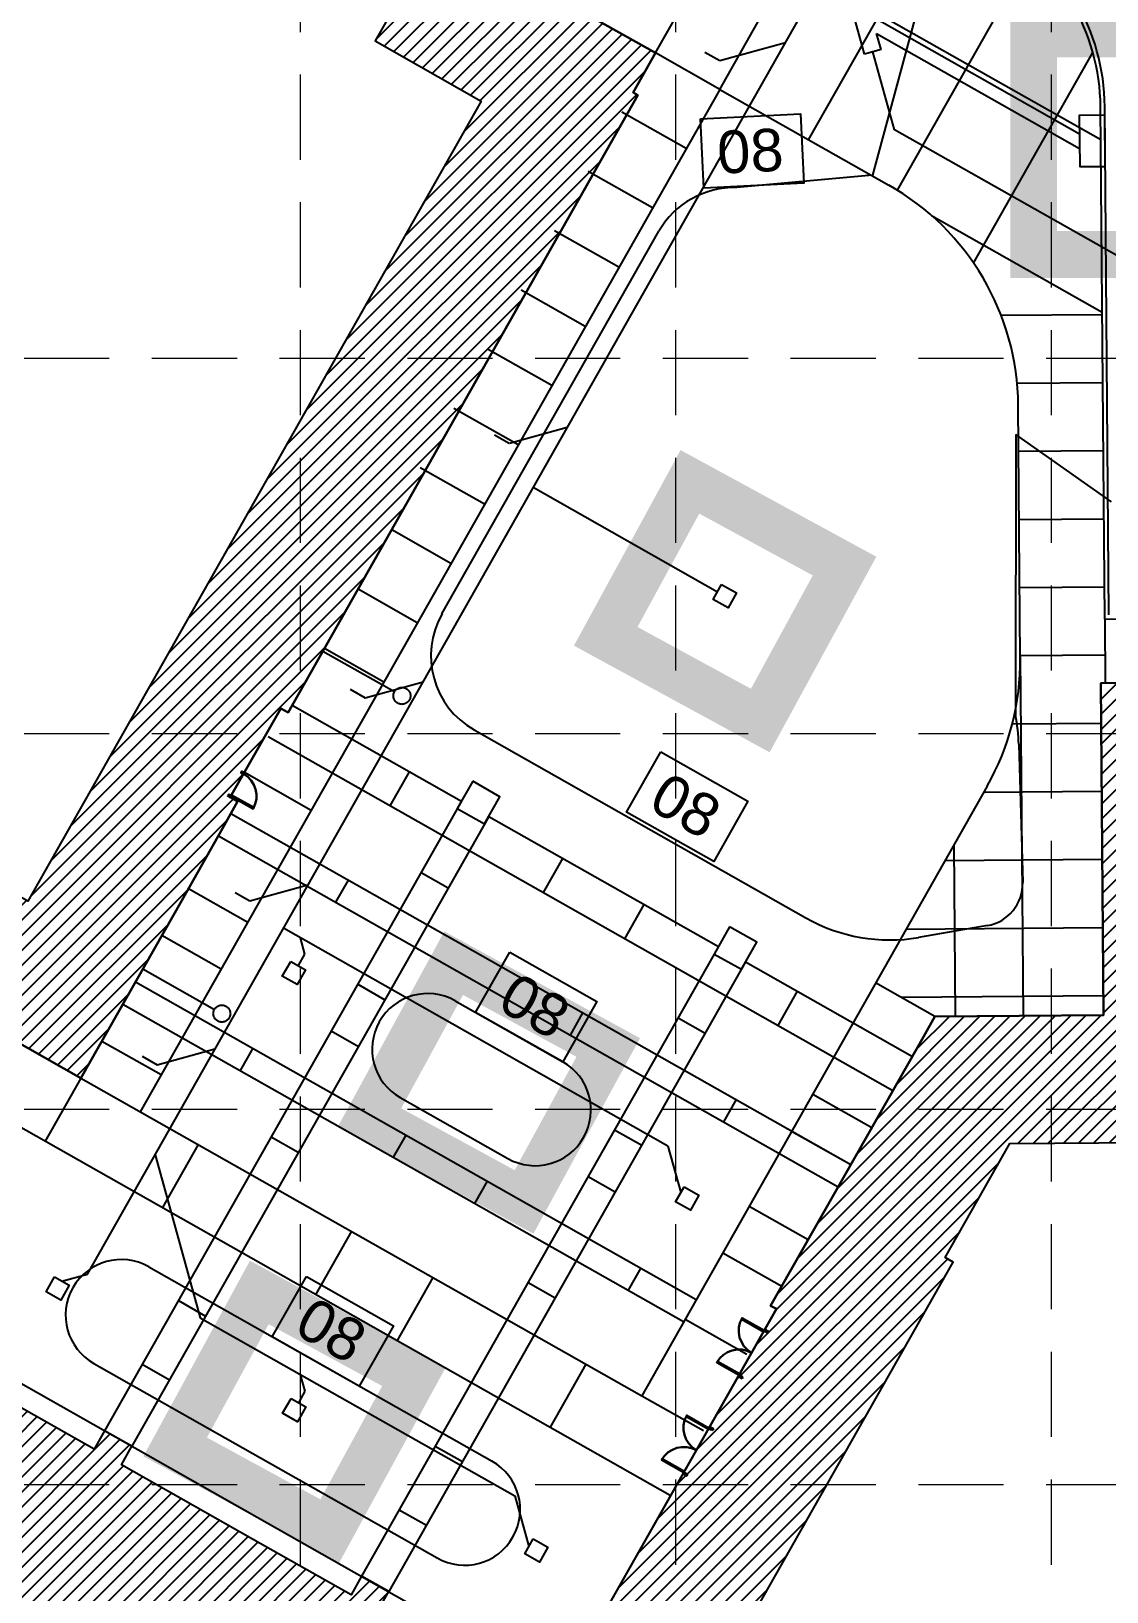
# Model space of a CAD drawing. Header units: feet. Extents: x 2467609 to 2470436, y 7119976 to 7121745.
# Drawn here: x 2468241.1 to 2468367.4, y 7120980.3 to 7121163.6 of the extents above; entities that cross this region are included whole.
import ezdxf
from ezdxf.enums import TextEntityAlignment as Align

# ---------------------------------------------------------------- set-up
doc = ezdxf.new("R2010")
doc.units = ezdxf.units.FT
doc.header["$LTSCALE"] = 100
doc.header["$MEASUREMENT"] = 0
for name, pattern in [('06117 WS Base$0$DASHED_SS3', [1.1, 1, -0.1]), ('HIDDEN', [0.375, 0.25, -0.125]), ('SDASH', [0.15, 0.1, -0.05])]:
    doc.linetypes.add(name, pattern=pattern)
for name, color, linetype, lineweight in [('06117 BASE$0$A-BLDG1-HATCH', 253, 'Continuous', 25), ('06117 BASE$0$A-Door-Outside', 253, 'Continuous', 30), ('06117 BASE$0$C-sidewk-strip', 253, 'Continuous', 25), ('06117 BASE$0$CP Inlet', 253, 'Continuous', 25), ('06117 BASE$0$CPCURB', 8, 'Continuous', 25), ('06117 BASE$0$CPCURB2', 8, 'Continuous', 25), ('06117 BASE$0$CPWALK', 8, 'Continuous', 25)]:
    doc.layers.add(name, color=color, linetype=linetype, lineweight=lineweight)
for name, color, linetype in [('06117 BASE$0$BLDG-Exterior', 3, 'Continuous'), ('06117 BASE$0$build-outLN', 253, 'Continuous'), ('06117 WS Base$0$CPSEWER', 7, '06117 WS Base$0$DASHED_SS3'), ('CPCONT', 253, 'Continuous'), ('GRID', 254, 'HIDDEN'), ('proposed ec', 6, 'SDASH')]:
    doc.layers.add(name, color=color, linetype=linetype)
doc.styles.get("Standard").update_dxf_attribs({"font": 'ARIAL.TTF'})
pattern_1 = [(45, (0, 0), (-0.88388347648, 0.88388347648), [])]

# ---------------------------------------------------------------- blocks, each defined once
blk = doc.blocks.new('*U118')
at = {"layer": '06117 BASE$0$A-Door-Outside', "color": 7, "linetype": 'Continuous', "lineweight": 30}
for points in [[(2, 6), (3.75, 6), (3.75, 42), (2, 42)], [(74, 6), (72.25, 6), (72.25, 42), (74, 42)], [(2, 0), (0, 0), (0, 6), (2, 6)], [(2, 2.25), (2.625, 2.25), (2.625, 4.25), (2, 4.25)], [(74, 2.25), (73.375, 2.25), (73.375, 4.25), (74, 4.25)], [(74, 0), (76, 0), (76, 6), (74, 6)]]:
    blk.add_lwpolyline(points, close=True, dxfattribs=at)
at = {"layer": '06117 BASE$0$A-Door-Outside', "color": 7, "linetype": 'Continuous', "lineweight": 30, "extrusion": (0, 0, -1)}
blk.add_arc((-2, 6), 36, 90, 180, dxfattribs=at)
at = {"layer": '06117 BASE$0$A-Door-Outside', "color": 7, "linetype": 'Continuous', "lineweight": 30}
blk.add_arc((74, 6), 36, 90, 180, dxfattribs=at)
blk = doc.blocks.new('*U96')
at = {"layer": '06117 BASE$0$A-Door-Outside', "color": 7, "linetype": 'Continuous', "lineweight": 30}
for points in [[(2, 6), (3.75, 6), (3.75, 42), (2, 42)], [(74, 6), (72.25, 6), (72.25, 42), (74, 42)], [(2, 0), (0, 0), (0, 6), (2, 6)], [(2, 2.25), (2.625, 2.25), (2.625, 4.25), (2, 4.25)], [(74, 2.25), (73.375, 2.25), (73.375, 4.25), (74, 4.25)], [(74, 0), (76, 0), (76, 6), (74, 6)]]:
    blk.add_lwpolyline(points, close=True, dxfattribs=at)
at = {"layer": '06117 BASE$0$A-Door-Outside', "color": 7, "linetype": 'Continuous', "lineweight": 30, "extrusion": (0, 0, -1)}
blk.add_arc((-2, 6), 36, 90, 180, dxfattribs=at)
at = {"layer": '06117 BASE$0$A-Door-Outside', "color": 7, "linetype": 'Continuous', "lineweight": 30}
blk.add_arc((74, 6), 36, 90, 180, dxfattribs=at)
blk = doc.blocks.new('*U95')
at = {"layer": '06117 BASE$0$A-Door-Outside', "color": 7, "linetype": 'Continuous', "lineweight": 30}
for points in [[(2, 4), (3.75, 4), (3.75, 40), (2, 40)], [(2, 0), (0, 0), (0, 4), (2, 4)], [(2, 0.25), (2.625, 0.25), (2.625, 2.25), (2, 2.25)], [(38, 0.25), (37.375, 0.25), (37.375, 2.25), (38, 2.25)], [(38, 0), (40, 0), (40, 4), (38, 4)]]:
    blk.add_lwpolyline(points, close=True, dxfattribs=at)
at = {"layer": '06117 BASE$0$A-Door-Outside', "color": 7, "linetype": 'Continuous', "lineweight": 30, "extrusion": (0, 0, -1)}
blk.add_arc((-2, 4), 36, 90, 180, dxfattribs=at)

msp = doc.modelspace()

# ---------------------------------------------------------------- hatches: boundary and pattern name
at = {"layer": '06117 BASE$0$A-BLDG1-HATCH'}
h = msp.add_hatch(dxfattribs=at)
h.set_pattern_fill('ANSI31', color=255, scale=10, style=0)
h.set_pattern_definition(pattern_1)
h.paths.add_polyline_path([(2468296.01, 7121182.71), (2468297.32, 7121185.03), (2468300.51, 7121183.22), (2468299.2, 7121180.9), (2468306.74, 7121176.63), (2468301.86, 7121168.08), (2468314.36, 7121161.01), (2468311.74, 7121156.37), (2468312.32, 7121156.04), (2468271.24, 7121083.54), (2468270.37, 7121084.03), (2468264.45, 7121073.59), (2468265.3, 7121073.1), (2468263.52, 7121069.91), (2468258.75, 7121061.49), (2468246.92, 7121040.61), (2468236.33, 7121046.61), (2468232.72, 7121040.23), (2468228.63, 7121016.11), (2468212.85, 7120988.27), (2468194.27, 7120972.36), (2468190.66, 7120965.98), (2468204.14, 7120958.34), (2468200.53, 7120951.96), (2468201.11, 7120951.63), (2468085.76, 7120748.04), (2468085.18, 7120748.37), (2468082.06, 7120742.86), (2468079.16, 7120744.5), (2468069.79, 7120727.97), (2468033.25, 7120748.67), (2468035.06, 7120751.86), (2468038.25, 7120750.05), (2468041.7, 7120756.15), (2468038.51, 7120757.95), (2468042.29, 7120764.62), (2468000.23, 7120788.45), (2467996.46, 7120781.78), (2467993.26, 7120783.59), (2467989.81, 7120777.49), (2467993, 7120775.69), (2467991.2, 7120772.5), (2467954.65, 7120793.2), (2467964.02, 7120809.73), (2467961.12, 7120811.37), (2467964.24, 7120816.88), (2467963.66, 7120817.21), (2468079.01, 7121020.81), (2468079.59, 7121020.48), (2468083.2, 7121026.86), (2468085.81, 7121025.38), (2468090.08, 7121032.92), (2468087.47, 7121034.4), (2468087.89, 7121035.13), (2468065.26, 7121047.94), (2468064.85, 7121047.22), (2468062.24, 7121048.7), (2468063.72, 7121051.31), (2468064.88, 7121050.65), (2468067.06, 7121054.49), (2468078.59, 7121064.34), (2468072.34, 7121067.88), (2468074.15, 7121071.07), (2468076.33, 7121069.83), (2468088.48, 7121091.3), (2468086.31, 7121092.53), (2468088.12, 7121095.72), (2468094.37, 7121092.18), (2468096.88, 7121107.13), (2468099.06, 7121110.97), (2468097.9, 7121111.63), (2468098.51, 7121112.72), (2468090.97, 7121116.99), (2468090.36, 7121115.9), (2468086.73, 7121117.96), (2468088.21, 7121120.57), (2468090.82, 7121119.09), (2468095.09, 7121126.63), (2468080.3, 7121135.01), (2468083.59, 7121140.81), (2468083.01, 7121141.14), (2468198.35, 7121344.73), (2468198.93, 7121344.41), (2468202.06, 7121349.92), (2468204.96, 7121348.27), (2468214.32, 7121364.8), (2468250.87, 7121344.1), (2468249.06, 7121340.91), (2468245.87, 7121342.72), (2468242.42, 7121336.63), (2468245.61, 7121334.82), (2468241.83, 7121328.15), (2468283.88, 7121304.33), (2468287.66, 7121311), (2468291.14, 7121309.02), (2468294.59, 7121315.11), (2468291.11, 7121317.09), (2468292.92, 7121320.28), (2468329.46, 7121299.57), (2468320.1, 7121283.04), (2468323, 7121281.4), (2468319.87, 7121275.89), (2468320.45, 7121275.56), (2468274.69, 7121194.79)])
h.paths.add_polyline_path([(2468220.34, 7121343.64), (2468226.11, 7121340.3), (2468220.94, 7121331.17), (2468224.42, 7121329.2), (2468220.47, 7121322.24), (2468236.57, 7121313.12), (2468273.55, 7121292.17), (2468289.79, 7121282.97), (2468293.73, 7121289.93), (2468297.21, 7121287.96), (2468302.38, 7121297.08), (2468308.21, 7121293.85), (2468308.09, 7121293.63), (2468299.25, 7121277.82), (2468302.62, 7121275.86), (2468253.91, 7121189.9), (2468286.54, 7121171.41), (2468281.45, 7121162.42), (2468293.92, 7121155.35), (2468240.68, 7121061.39), (2468230.56, 7121067.12), (2468218.47, 7121045.9), (2468214.25, 7121020.65), (2468201.58, 7120998.28), (2468182.93, 7120982.41), (2468168.85, 7120961.1), (2468183.7, 7120952.69), (2468076.4, 7120763.3), (2468072.92, 7120765.27), (2468063.88, 7120749.32), (2468063.72, 7120749.03), (2468057.92, 7120752.32), (2468063.18, 7120761.6), (2468059.7, 7120763.57), (2468063.64, 7120770.53), (2468047.4, 7120779.73), (2468010.57, 7120800.6), (2467994.33, 7120809.8), (2467990.38, 7120802.84), (2467986.9, 7120804.81), (2467981.74, 7120795.69), (2467975.9, 7120798.92), (2467976.01, 7120799.11), (2467985.05, 7120815.06), (2467981.56, 7120817.03), (2468088.86, 7121006.42), (2468089.95, 7121005.8), (2468109.42, 7121040.17), (2468095.28, 7121048.18), (2468084.26, 7121054.42), (2468094.38, 7121072.29), (2468102.4, 7121086.45), (2468111.24, 7121102.04), (2468120.12, 7121117.72), (2468113.01, 7121121.74), (2468118.01, 7121130.55), (2468100.69, 7121140.56), (2468207.71, 7121329.47), (2468211.19, 7121327.5)], flags=16)
h = msp.add_hatch(dxfattribs=at)
h.set_pattern_fill('ANSI31', color=255, scale=10, style=0)
h.set_pattern_definition(pattern_1)
h.paths.add_polyline_path([(2468296.01, 7121182.71), (2468297.32, 7121185.03), (2468300.51, 7121183.22), (2468299.2, 7121180.9), (2468306.74, 7121176.63), (2468301.86, 7121168.08), (2468314.36, 7121161.01), (2468311.74, 7121156.37), (2468312.32, 7121156.04), (2468271.24, 7121083.54), (2468270.37, 7121084.03), (2468264.45, 7121073.59), (2468265.3, 7121073.1), (2468263.52, 7121069.91), (2468258.75, 7121061.49), (2468246.92, 7121040.61), (2468236.33, 7121046.61), (2468232.72, 7121040.23), (2468228.63, 7121016.11), (2468212.85, 7120988.27), (2468194.27, 7120972.36), (2468190.66, 7120965.98), (2468204.14, 7120958.34), (2468200.53, 7120951.96), (2468201.11, 7120951.63), (2468085.76, 7120748.04), (2468085.18, 7120748.37), (2468082.06, 7120742.86), (2468079.16, 7120744.5), (2468069.79, 7120727.97), (2468033.25, 7120748.67), (2468035.06, 7120751.86), (2468038.25, 7120750.05), (2468041.7, 7120756.15), (2468038.51, 7120757.95), (2468042.29, 7120764.62), (2468000.23, 7120788.45), (2467996.46, 7120781.78), (2467993.26, 7120783.59), (2467989.81, 7120777.49), (2467993, 7120775.69), (2467991.2, 7120772.5), (2467954.65, 7120793.2), (2467964.02, 7120809.73), (2467961.12, 7120811.37), (2467964.24, 7120816.88), (2467963.66, 7120817.21), (2468079.01, 7121020.81), (2468079.59, 7121020.48), (2468083.2, 7121026.86), (2468085.81, 7121025.38), (2468090.08, 7121032.92), (2468087.47, 7121034.4), (2468087.89, 7121035.13), (2468065.26, 7121047.94), (2468064.85, 7121047.22), (2468062.24, 7121048.7), (2468063.72, 7121051.31), (2468064.88, 7121050.65), (2468067.06, 7121054.49), (2468078.59, 7121064.34), (2468072.34, 7121067.88), (2468074.15, 7121071.07), (2468076.33, 7121069.83), (2468088.48, 7121091.3), (2468086.31, 7121092.53), (2468088.12, 7121095.72), (2468094.37, 7121092.18), (2468096.88, 7121107.13), (2468099.06, 7121110.97), (2468097.9, 7121111.63), (2468098.51, 7121112.72), (2468090.97, 7121116.99), (2468090.36, 7121115.9), (2468086.73, 7121117.96), (2468088.21, 7121120.57), (2468090.82, 7121119.09), (2468095.09, 7121126.63), (2468080.3, 7121135.01), (2468083.59, 7121140.81), (2468083.01, 7121141.14), (2468198.35, 7121344.73), (2468198.93, 7121344.41), (2468202.06, 7121349.92), (2468204.96, 7121348.27), (2468214.32, 7121364.8), (2468250.87, 7121344.1), (2468249.06, 7121340.91), (2468245.87, 7121342.72), (2468242.42, 7121336.63), (2468245.61, 7121334.82), (2468241.83, 7121328.15), (2468283.88, 7121304.33), (2468287.66, 7121311), (2468291.14, 7121309.02), (2468294.59, 7121315.11), (2468291.11, 7121317.09), (2468292.92, 7121320.28), (2468329.46, 7121299.57), (2468320.1, 7121283.04), (2468323, 7121281.4), (2468319.87, 7121275.89), (2468320.45, 7121275.56), (2468274.69, 7121194.79)])
h.paths.add_polyline_path([(2468220.34, 7121343.64), (2468226.11, 7121340.3), (2468220.94, 7121331.17), (2468224.42, 7121329.2), (2468220.47, 7121322.24), (2468236.57, 7121313.12), (2468273.55, 7121292.17), (2468289.79, 7121282.97), (2468293.73, 7121289.93), (2468297.21, 7121287.96), (2468302.38, 7121297.08), (2468308.21, 7121293.85), (2468308.09, 7121293.63), (2468299.25, 7121277.82), (2468302.62, 7121275.86), (2468253.91, 7121189.9), (2468286.54, 7121171.41), (2468281.45, 7121162.42), (2468293.92, 7121155.35), (2468240.68, 7121061.39), (2468230.56, 7121067.12), (2468218.47, 7121045.9), (2468214.25, 7121020.65), (2468201.58, 7120998.28), (2468182.93, 7120982.41), (2468168.85, 7120961.1), (2468183.7, 7120952.69), (2468076.4, 7120763.3), (2468072.92, 7120765.27), (2468063.88, 7120749.32), (2468063.72, 7120749.03), (2468057.92, 7120752.32), (2468063.18, 7120761.6), (2468059.7, 7120763.57), (2468063.64, 7120770.53), (2468047.4, 7120779.73), (2468010.57, 7120800.6), (2467994.33, 7120809.8), (2467990.38, 7120802.84), (2467986.9, 7120804.81), (2467981.74, 7120795.69), (2467975.9, 7120798.92), (2467976.01, 7120799.11), (2467985.05, 7120815.06), (2467981.56, 7120817.03), (2468088.86, 7121006.42), (2468089.95, 7121005.8), (2468109.42, 7121040.17), (2468095.28, 7121048.18), (2468084.26, 7121054.42), (2468094.38, 7121072.29), (2468102.4, 7121086.45), (2468111.24, 7121102.04), (2468120.12, 7121117.72), (2468113.01, 7121121.74), (2468118.01, 7121130.55), (2468100.69, 7121140.56), (2468207.71, 7121329.47), (2468211.19, 7121327.5)], flags=16)
h = msp.add_hatch(dxfattribs=at)
h.set_pattern_fill('ANSI31', color=255, scale=10, style=0)
h.set_pattern_definition(pattern_1)
h.paths.add_polyline_path([(2468291.78, 7120948.54), (2468328.58, 7121013.5), (2468327.88, 7121013.87), (2468344.03, 7121042.29), (2468345.84, 7121045.48), (2468347.18, 7121047.85), (2468366.99, 7121048.01), (2468366.68, 7121087.01), (2468394.84, 7121087.21), (2468394.88, 7121082.57), (2468403.21, 7121082.64), (2468403.18, 7121087.31), (2468472.67, 7121087.87), (2468472.98, 7121049.71), (2468476.32, 7121049.73), (2468476.39, 7121046.4), (2468473.01, 7121046.33), (2468473.1, 7121035.71), (2468490.93, 7121035.85), (2468490.88, 7121041.52), (2468537.38, 7121041.9), (2468537.42, 7121037.9), (2468545.42, 7121037.96), (2468545.38, 7121041.96), (2468558.88, 7121042.09), (2468558.94, 7121034.41), (2468618.44, 7121034.89), (2468618.56, 7121019.89), (2468638.23, 7121020.05), (2468638.31, 7121010.38), (2468722.64, 7121011.07), (2468722.97, 7120977.07), (2468718.92, 7120977.04), (2468718.99, 7120968.04), (2468799.99, 7120968.7), (2468800.35, 7120923.87), (2468779.19, 7120923.7), (2468779.76, 7120853.03), (2468775.76, 7120853), (2468775.83, 7120845), (2468779.83, 7120845.03), (2468780.1, 7120811.37), (2468776.1, 7120811.33), (2468776.17, 7120803.33), (2468780.17, 7120803.37), (2468780.44, 7120769.37), (2468711.11, 7120768.8), (2468711.08, 7120773.05), (2468698.08, 7120772.95), (2468698.35, 7120739.36), (2468574.02, 7120738.35), (2468573.99, 7120742.35), (2468560.32, 7120742.24), (2468560.42, 7120730.24), (2468440.09, 7120729.26), (2468439.83, 7120761.76), (2468370.5, 7120761.2), (2468370.27, 7120788.61), (2468341.27, 7120788.38), (2468341.11, 7120808.37), (2468297.11, 7120808.02), (2468296.87, 7120838), (2468275.41, 7120850.16), (2468272.12, 7120844.36), (2468274.3, 7120843.13), (2468272.49, 7120839.94), (2468269.3, 7120841.74), (2468270.53, 7120843.92), (2468243.27, 7120859.36), (2468242.04, 7120857.19), (2468238.85, 7120859), (2468240.65, 7120862.19), (2468242.82, 7120860.96), (2468249.73, 7120873.13), (2468247.55, 7120874.37), (2468249.36, 7120877.56), (2468251.54, 7120876.32), (2468258.44, 7120888.51), (2468256.26, 7120889.74), (2468258.07, 7120892.93), (2468259.74, 7120891.98)])
h.paths.add_polyline_path([(2468381.84, 7121067.46), (2468418.34, 7121067.76), (2468418.3, 7121072.43), (2468457.8, 7121072.75), (2468458.29, 7121012.59), (2468506.12, 7121012.98), (2468506.01, 7121026.64), (2468522.51, 7121026.78), (2468522.54, 7121022.78), (2468544.04, 7121022.95), (2468544.07, 7121019.28), (2468603.57, 7121019.77), (2468603.69, 7121004.77), (2468623.35, 7121004.93), (2468623.43, 7120995.26), (2468707.76, 7120995.95), (2468707.8, 7120991.95), (2468703.8, 7120991.92), (2468704.11, 7120952.92), (2468785.11, 7120953.58), (2468785.23, 7120938.75), (2468764.07, 7120938.57), (2468764.64, 7120867.91), (2468760.64, 7120867.88), (2468760.95, 7120829.88), (2468764.95, 7120829.91), (2468764.98, 7120826.24), (2468760.98, 7120826.21), (2468761.29, 7120788.21), (2468765.29, 7120788.24), (2468765.32, 7120784.24), (2468725.99, 7120783.92), (2468725.96, 7120787.92), (2468682.96, 7120787.57), (2468683.23, 7120754.24), (2468590.23, 7120753.48), (2468590.2, 7120757.48), (2468546.2, 7120757.13), (2468546.3, 7120745.13), (2468455.97, 7120744.39), (2468455.7, 7120776.89), (2468386.37, 7120776.33), (2468386.15, 7120803.74), (2468356.15, 7120803.5), (2468355.99, 7120823.5), (2468311.99, 7120823.14), (2468311.8, 7120846.78), (2468266.34, 7120872.53), (2468305.12, 7120940.98), (2468316.62, 7120961.28), (2468349.32, 7121019), (2468348.38, 7121019.53), (2468355.96, 7121032.92), (2468382.12, 7121033.13)], flags=16)
h = msp.add_hatch(dxfattribs=at)
h.set_pattern_fill('ANSI31', color=255, scale=10, style=0)
h.set_pattern_definition(pattern_1)
h.paths.add_polyline_path([(2468291.78, 7120948.54), (2468328.58, 7121013.5), (2468327.88, 7121013.87), (2468344.03, 7121042.29), (2468345.84, 7121045.48), (2468347.18, 7121047.85), (2468366.99, 7121048.01), (2468366.68, 7121087.01), (2468394.84, 7121087.21), (2468394.88, 7121082.57), (2468403.21, 7121082.64), (2468403.18, 7121087.31), (2468472.67, 7121087.87), (2468472.98, 7121049.71), (2468476.32, 7121049.73), (2468476.39, 7121046.4), (2468473.01, 7121046.33), (2468473.1, 7121035.71), (2468490.93, 7121035.85), (2468490.88, 7121041.52), (2468537.38, 7121041.9), (2468537.42, 7121037.9), (2468545.42, 7121037.96), (2468545.38, 7121041.96), (2468558.88, 7121042.09), (2468558.94, 7121034.41), (2468618.44, 7121034.89), (2468618.56, 7121019.89), (2468638.23, 7121020.05), (2468638.31, 7121010.38), (2468722.64, 7121011.07), (2468722.97, 7120977.07), (2468718.92, 7120977.04), (2468718.99, 7120968.04), (2468799.99, 7120968.7), (2468800.35, 7120923.87), (2468779.19, 7120923.7), (2468779.76, 7120853.03), (2468775.76, 7120853), (2468775.83, 7120845), (2468779.83, 7120845.03), (2468780.1, 7120811.37), (2468776.1, 7120811.33), (2468776.17, 7120803.33), (2468780.17, 7120803.37), (2468780.44, 7120769.37), (2468711.11, 7120768.8), (2468711.08, 7120773.05), (2468698.08, 7120772.95), (2468698.35, 7120739.36), (2468574.02, 7120738.35), (2468573.99, 7120742.35), (2468560.32, 7120742.24), (2468560.42, 7120730.24), (2468440.09, 7120729.26), (2468439.83, 7120761.76), (2468370.5, 7120761.2), (2468370.27, 7120788.61), (2468341.27, 7120788.38), (2468341.11, 7120808.37), (2468297.11, 7120808.02), (2468296.87, 7120838), (2468275.41, 7120850.16), (2468272.12, 7120844.36), (2468274.3, 7120843.13), (2468272.49, 7120839.94), (2468269.3, 7120841.74), (2468270.53, 7120843.92), (2468243.27, 7120859.36), (2468242.04, 7120857.19), (2468238.85, 7120859), (2468240.65, 7120862.19), (2468242.82, 7120860.96), (2468249.73, 7120873.13), (2468247.55, 7120874.37), (2468249.36, 7120877.56), (2468251.54, 7120876.32), (2468258.44, 7120888.51), (2468256.26, 7120889.74), (2468258.07, 7120892.93), (2468259.74, 7120891.98)])
h.paths.add_polyline_path([(2468381.84, 7121067.46), (2468418.34, 7121067.76), (2468418.3, 7121072.43), (2468457.8, 7121072.75), (2468458.29, 7121012.59), (2468506.12, 7121012.98), (2468506.01, 7121026.64), (2468522.51, 7121026.78), (2468522.54, 7121022.78), (2468544.04, 7121022.95), (2468544.07, 7121019.28), (2468603.57, 7121019.77), (2468603.69, 7121004.77), (2468623.35, 7121004.93), (2468623.43, 7120995.26), (2468707.76, 7120995.95), (2468707.8, 7120991.95), (2468703.8, 7120991.92), (2468704.11, 7120952.92), (2468785.11, 7120953.58), (2468785.23, 7120938.75), (2468764.07, 7120938.57), (2468764.64, 7120867.91), (2468760.64, 7120867.88), (2468760.95, 7120829.88), (2468764.95, 7120829.91), (2468764.98, 7120826.24), (2468760.98, 7120826.21), (2468761.29, 7120788.21), (2468765.29, 7120788.24), (2468765.32, 7120784.24), (2468725.99, 7120783.92), (2468725.96, 7120787.92), (2468682.96, 7120787.57), (2468683.23, 7120754.24), (2468590.23, 7120753.48), (2468590.2, 7120757.48), (2468546.2, 7120757.13), (2468546.3, 7120745.13), (2468455.97, 7120744.39), (2468455.7, 7120776.89), (2468386.37, 7120776.33), (2468386.15, 7120803.74), (2468356.15, 7120803.5), (2468355.99, 7120823.5), (2468311.99, 7120823.14), (2468311.8, 7120846.78), (2468266.34, 7120872.53), (2468305.12, 7120940.98), (2468316.62, 7120961.28), (2468349.32, 7121019), (2468348.38, 7121019.53), (2468355.96, 7121032.92), (2468382.12, 7121033.13)], flags=16)
h = msp.add_hatch(dxfattribs=at)
h.set_pattern_fill('ANSI31', color=255, scale=10, style=0)
h.set_pattern_definition(pattern_1)
h.paths.add_polyline_path([(2468239.43, 7120981.07), (2468238.2, 7120978.89), (2468241.39, 7120977.09), (2468242.62, 7120979.26), (2468258.03, 7120970.53), (2468269.59, 7120963.98), (2468268.36, 7120961.81), (2468271.55, 7120960), (2468272.78, 7120962.17), (2468291.34, 7120951.66), (2468290.11, 7120949.48), (2468291.78, 7120948.54), (2468303.28, 7120968.84), (2468301.61, 7120969.78), (2468300.38, 7120967.61), (2468281.82, 7120978.12), (2468283.05, 7120980.3), (2468279.86, 7120982.11), (2468278.63, 7120979.93), (2468267.06, 7120986.48), (2468251.66, 7120995.21), (2468252.89, 7120997.39), (2468249.7, 7120999.2), (2468248.47, 7120997.02), (2468229.9, 7121007.54), (2468231.14, 7121009.71), (2468229.4, 7121010.7), (2468231.53, 7121014.47), (2468228.63, 7121016.11), (2468212.85, 7120988.27), (2468215.76, 7120986.63), (2468217.9, 7120990.4), (2468219.64, 7120989.41), (2468220.87, 7120991.58)])
h = msp.add_hatch(dxfattribs=at)
h.set_pattern_fill('ANSI31', color=255, scale=10, style=0)
h.set_pattern_definition(pattern_1)
h.paths.add_polyline_path([(2468239.43, 7120981.07), (2468238.2, 7120978.89), (2468241.39, 7120977.09), (2468242.62, 7120979.26), (2468258.03, 7120970.53), (2468269.59, 7120963.98), (2468268.36, 7120961.81), (2468271.55, 7120960), (2468272.78, 7120962.17), (2468291.34, 7120951.66), (2468290.11, 7120949.48), (2468291.78, 7120948.54), (2468303.28, 7120968.84), (2468301.61, 7120969.78), (2468300.38, 7120967.61), (2468281.82, 7120978.12), (2468283.05, 7120980.3), (2468279.86, 7120982.11), (2468278.63, 7120979.93), (2468267.06, 7120986.48), (2468251.66, 7120995.21), (2468252.89, 7120997.39), (2468249.7, 7120999.2), (2468248.47, 7120997.02), (2468229.9, 7121007.54), (2468231.14, 7121009.71), (2468229.4, 7121010.7), (2468231.53, 7121014.47), (2468228.63, 7121016.11), (2468212.85, 7120988.27), (2468215.76, 7120986.63), (2468217.9, 7120990.4), (2468219.64, 7120989.41), (2468220.87, 7120991.58)])

# ---------------------------------------------------------------- linework, layer by layer
at = {"layer": '06117 BASE$0$A-BLDG1-HATCH', "color": 255}
for points in [[(2468286.54, 7121171.41), (2468281.45, 7121162.42), (2468293.92, 7121155.35), (2468240.68, 7121061.39), (2468230.56, 7121067.12), (2468218.47, 7121045.9), (2468214.25, 7121020.65), (2468201.58, 7120998.28), (2468182.93, 7120982.41), (2468168.85, 7120961.1), (2468183.7, 7120952.69), (2468076.4, 7120763.3)], [(2468286.54, 7121171.41), (2468281.45, 7121162.42), (2468293.92, 7121155.35), (2468240.68, 7121061.39), (2468230.56, 7121067.12), (2468218.47, 7121045.9), (2468214.25, 7121020.65), (2468201.58, 7120998.28), (2468182.93, 7120982.41), (2468168.85, 7120961.1), (2468183.7, 7120952.69), (2468076.4, 7120763.3)], [(2468301.86, 7121168.08), (2468314.36, 7121161.01), (2468311.74, 7121156.37), (2468312.32, 7121156.04), (2468271.24, 7121083.54), (2468270.37, 7121084.03), (2468264.45, 7121073.59), (2468265.3, 7121073.1), (2468263.52, 7121069.91), (2468258.75, 7121061.49), (2468246.92, 7121040.61), (2468236.33, 7121046.61), (2468232.72, 7121040.23), (2468228.63, 7121016.11), (2468212.85, 7120988.27), (2468194.27, 7120972.36), (2468190.66, 7120965.98), (2468204.14, 7120958.34), (2468200.53, 7120951.96), (2468201.11, 7120951.63), (2468085.76, 7120748.04)], [(2468301.86, 7121168.08), (2468314.36, 7121161.01), (2468311.74, 7121156.37), (2468312.32, 7121156.04), (2468271.24, 7121083.54), (2468270.37, 7121084.03), (2468264.45, 7121073.59), (2468265.3, 7121073.1), (2468263.52, 7121069.91), (2468258.75, 7121061.49), (2468246.92, 7121040.61), (2468236.33, 7121046.61), (2468232.72, 7121040.23), (2468228.63, 7121016.11), (2468212.85, 7120988.27), (2468194.27, 7120972.36), (2468190.66, 7120965.98), (2468204.14, 7120958.34), (2468200.53, 7120951.96), (2468201.11, 7120951.63), (2468085.76, 7120748.04)], [(2468291.78, 7120948.54), (2468328.58, 7121013.5), (2468327.88, 7121013.87), (2468344.03, 7121042.29), (2468344.03, 7121042.29), (2468345.84, 7121045.48), (2468345.84, 7121045.48), (2468347.18, 7121047.85), (2468366.99, 7121048.01), (2468366.68, 7121087.01), (2468394.84, 7121087.21), (2468394.88, 7121082.57), (2468403.21, 7121082.64), (2468403.18, 7121087.31), (2468472.67, 7121087.87)], [(2468291.78, 7120948.54), (2468328.58, 7121013.5), (2468327.88, 7121013.87), (2468344.03, 7121042.29), (2468344.03, 7121042.29), (2468345.84, 7121045.48), (2468345.84, 7121045.48), (2468347.18, 7121047.85), (2468366.99, 7121048.01), (2468366.68, 7121087.01), (2468394.84, 7121087.21), (2468394.88, 7121082.57), (2468403.21, 7121082.64), (2468403.18, 7121087.31), (2468472.67, 7121087.87)], [(2468311.8, 7120846.78), (2468266.34, 7120872.53), (2468305.12, 7120940.98), (2468316.62, 7120961.28), (2468349.32, 7121019), (2468348.38, 7121019.53), (2468355.96, 7121032.92), (2468382.12, 7121033.13), (2468381.84, 7121067.46), (2468418.34, 7121067.76), (2468418.3, 7121072.43), (2468457.8, 7121072.75), (2468458.29, 7121012.59), (2468506.12, 7121012.98)], [(2468311.8, 7120846.78), (2468266.34, 7120872.53), (2468305.12, 7120940.98), (2468316.62, 7120961.28), (2468349.32, 7121019), (2468348.38, 7121019.53), (2468355.96, 7121032.92), (2468382.12, 7121033.13), (2468381.84, 7121067.46), (2468418.34, 7121067.76), (2468418.3, 7121072.43), (2468457.8, 7121072.75), (2468458.29, 7121012.59), (2468506.12, 7121012.98)], [(2468281.82, 7120978.12), (2468283.05, 7120980.3), (2468279.86, 7120982.11), (2468278.63, 7120979.93), (2468267.06, 7120986.48), (2468267.06, 7120986.48), (2468267.06, 7120986.48), (2468267.06, 7120986.48), (2468251.66, 7120995.21), (2468252.89, 7120997.39), (2468249.7, 7120999.2), (2468248.47, 7120997.02), (2468229.9, 7121007.54), (2468231.14, 7121009.71), (2468229.4, 7121010.7), (2468231.53, 7121014.47), (2468228.63, 7121016.11), (2468212.85, 7120988.27), (2468215.76, 7120986.63), (2468217.9, 7120990.4), (2468219.64, 7120989.41), (2468220.87, 7120991.58), (2468239.43, 7120981.07), (2468238.2, 7120978.89)], [(2468281.82, 7120978.12), (2468283.05, 7120980.3), (2468279.86, 7120982.11), (2468278.63, 7120979.93), (2468267.06, 7120986.48), (2468267.06, 7120986.48), (2468267.06, 7120986.48), (2468267.06, 7120986.48), (2468251.66, 7120995.21), (2468252.89, 7120997.39), (2468249.7, 7120999.2), (2468248.47, 7120997.02), (2468229.9, 7121007.54), (2468231.14, 7121009.71), (2468229.4, 7121010.7), (2468231.53, 7121014.47), (2468228.63, 7121016.11), (2468212.85, 7120988.27), (2468215.76, 7120986.63), (2468217.9, 7120990.4), (2468219.64, 7120989.41), (2468220.87, 7120991.58), (2468239.43, 7120981.07), (2468238.2, 7120978.89)]]:
    msp.add_lwpolyline(points, dxfattribs=at)
at = {"layer": '06117 BASE$0$BLDG-Exterior', "color": 7}
for points in [[(2468236.33, 7121046.61), (2468246.92, 7121040.61), (2468258.75, 7121061.49), (2468263.52, 7121069.91), (2468265.3, 7121073.1), (2468264.45, 7121073.59), (2468270.37, 7121084.03), (2468271.24, 7121083.54), (2468312.32, 7121156.04), (2468311.74, 7121156.37), (2468314.36, 7121161.01), (2468301.86, 7121168.08)], [(2468236.33, 7121046.61), (2468246.92, 7121040.61), (2468258.75, 7121061.49), (2468263.52, 7121069.91), (2468265.3, 7121073.1), (2468264.45, 7121073.59), (2468270.37, 7121084.03), (2468271.24, 7121083.54), (2468312.32, 7121156.04), (2468311.74, 7121156.37), (2468314.36, 7121161.01), (2468301.86, 7121168.08)], [(2468472.67, 7121087.87), (2468403.18, 7121087.31), (2468403.21, 7121082.64), (2468394.88, 7121082.57), (2468394.84, 7121087.21), (2468366.68, 7121087.01), (2468366.99, 7121048.01), (2468347.18, 7121047.85), (2468345.84, 7121045.48), (2468345.84, 7121045.48), (2468344.03, 7121042.29), (2468344.03, 7121042.29), (2468327.88, 7121013.87), (2468328.58, 7121013.5), (2468303.28, 7120968.84)], [(2468472.67, 7121087.87), (2468403.18, 7121087.31), (2468403.21, 7121082.64), (2468394.88, 7121082.57), (2468394.84, 7121087.21), (2468366.68, 7121087.01), (2468366.99, 7121048.01), (2468347.18, 7121047.85), (2468345.84, 7121045.48), (2468345.84, 7121045.48), (2468344.03, 7121042.29), (2468344.03, 7121042.29), (2468327.88, 7121013.87), (2468328.58, 7121013.5), (2468303.28, 7120968.84)], [(2468281.82, 7120978.12), (2468283.05, 7120980.3), (2468279.86, 7120982.11), (2468278.63, 7120979.93), (2468267.06, 7120986.48), (2468267.06, 7120986.48), (2468267.06, 7120986.48), (2468267.06, 7120986.48), (2468251.66, 7120995.21), (2468252.89, 7120997.39), (2468249.7, 7120999.2), (2468248.47, 7120997.02), (2468229.9, 7121007.54)], [(2468281.82, 7120978.12), (2468283.05, 7120980.3), (2468279.86, 7120982.11), (2468278.63, 7120979.93), (2468267.06, 7120986.48), (2468267.06, 7120986.48), (2468267.06, 7120986.48), (2468267.06, 7120986.48), (2468251.66, 7120995.21), (2468252.89, 7120997.39), (2468249.7, 7120999.2), (2468248.47, 7120997.02), (2468229.9, 7121007.54)]]:
    msp.add_lwpolyline(points, dxfattribs=at)
at = {"layer": '06117 BASE$0$build-outLN'}
for points in [[(2468292.91, 7121075.47), (2468291.1, 7121072.28), (2468294.29, 7121070.47), (2468296.1, 7121073.66)], [(2468292.91, 7121075.47), (2468291.1, 7121072.28), (2468294.29, 7121070.47), (2468296.1, 7121073.66)], [(2468323.07, 7121058.38), (2468321.27, 7121055.19), (2468324.46, 7121053.39), (2468326.26, 7121056.58)], [(2468323.07, 7121058.38), (2468321.27, 7121055.19), (2468324.46, 7121053.39), (2468326.26, 7121056.58)]]:
    msp.add_lwpolyline(points, close=True, dxfattribs=at)
at = {"layer": '06117 BASE$0$C-sidewk-strip'}
for p, q in [((2468321.91, 7121156.74), (2468334.76, 7121179.43)), ((2468321.91, 7121156.74), (2468334.76, 7121179.43)), ((2468332.35, 7121150.82), (2468348.37, 7121179.11)), ((2468332.35, 7121150.82), (2468348.37, 7121179.11)), ((2468342.79, 7121144.91), (2468358.53, 7121172.69)), ((2468342.79, 7121144.91), (2468358.53, 7121172.69)), ((2468330.73, 7121171.19), (2468366.66, 7121150.84)), ((2468330.73, 7121171.19), (2468366.66, 7121150.84)), ((2468321.91, 7121156.74), (2468314.36, 7121161.01)), ((2468321.91, 7121156.74), (2468314.36, 7121161.01)), ((2468351.72, 7121136.34), (2468365.73, 7121161.06)), ((2468351.72, 7121136.34), (2468365.73, 7121161.06)), ((2468317.96, 7121149.78), (2468310.42, 7121154.05)), ((2468317.96, 7121149.78), (2468310.42, 7121154.05)), ((2468314.02, 7121142.82), (2468306.48, 7121147.09)), ((2468314.02, 7121142.82), (2468306.48, 7121147.09)), ((2468346.79, 7121141.91), (2468366.82, 7121130.56)), ((2468346.79, 7121141.91), (2468366.82, 7121130.56)), ((2468310.07, 7121135.86), (2468302.53, 7121140.13)), ((2468310.07, 7121135.86), (2468302.53, 7121140.13)), ((2468306.13, 7121128.9), (2468298.59, 7121133.17)), ((2468306.13, 7121128.9), (2468298.59, 7121133.17)), ((2468366.82, 7121130.27), (2468354.96, 7121130.17)), ((2468366.82, 7121130.27), (2468354.96, 7121130.17)), ((2468302.19, 7121121.94), (2468294.65, 7121126.21)), ((2468302.19, 7121121.94), (2468294.65, 7121126.21)), ((2468366.89, 7121122.27), (2468356.84, 7121122.19)), ((2468366.89, 7121122.27), (2468356.84, 7121122.19)), ((2468298.24, 7121114.98), (2468290.7, 7121119.25)), ((2468298.24, 7121114.98), (2468290.7, 7121119.25)), ((2468366.95, 7121114.27), (2468357.01, 7121114.19)), ((2468366.95, 7121114.27), (2468357.01, 7121114.19)), ((2468294.3, 7121108.02), (2468286.76, 7121112.29)), ((2468294.3, 7121108.02), (2468286.76, 7121112.29)), ((2468367.02, 7121106.27), (2468357.08, 7121106.19)), ((2468367.02, 7121106.27), (2468357.08, 7121106.19)), ((2468290.36, 7121101.05), (2468283.4, 7121105)), ((2468290.36, 7121101.05), (2468283.4, 7121105)), ((2468286.41, 7121094.09), (2468279.45, 7121098.04)), ((2468286.41, 7121094.09), (2468279.45, 7121098.04)), ((2468367.08, 7121098.27), (2468357.14, 7121098.19)), ((2468367.08, 7121098.27), (2468357.14, 7121098.19)), ((2468367.12, 7121094.51), (2468367.18, 7121087.01)), ((2468367.12, 7121094.51), (2468367.18, 7121087.01)), ((2468282.47, 7121087.13), (2468275.51, 7121091.08)), ((2468282.47, 7121087.13), (2468275.51, 7121091.08)), ((2468367.15, 7121090.27), (2468357.21, 7121090.19)), ((2468367.15, 7121090.27), (2468357.21, 7121090.19)), ((2468357.21, 7121090.19), (2468357.55, 7121047.93)), ((2468357.21, 7121090.19), (2468357.55, 7121047.93)), ((2468366.72, 7121082.27), (2468356.17, 7121082.18)), ((2468366.72, 7121082.27), (2468356.17, 7121082.18)), ((2468283.23, 7121072.58), (2468285.51, 7121076.6)), ((2468283.23, 7121072.58), (2468285.51, 7121076.6)), ((2468266.12, 7121076.53), (2468273.95, 7121072.1)), ((2468266.12, 7121076.53), (2468273.95, 7121072.1)), ((2468366.78, 7121074.27), (2468352.89, 7121074.16)), ((2468366.78, 7121074.27), (2468352.89, 7121074.16)), ((2468349.39, 7121067.97), (2468349.55, 7121047.87)), ((2468349.39, 7121067.97), (2468349.55, 7121047.87)), ((2468301.21, 7121062.4), (2468303.49, 7121066.41)), ((2468301.21, 7121062.4), (2468303.49, 7121066.41)), ((2468366.85, 7121066.27), (2468348.34, 7121066.12)), ((2468366.85, 7121066.27), (2468348.34, 7121066.12)), ((2468278.3, 7121063.88), (2468276.82, 7121061.27)), ((2468278.3, 7121063.88), (2468276.82, 7121061.27)), ((2468286.86, 7121064.78), (2468290.05, 7121062.98)), ((2468286.86, 7121064.78), (2468290.05, 7121062.98)), ((2468259.54, 7121062.89), (2468266.5, 7121058.94)), ((2468259.54, 7121062.89), (2468266.5, 7121058.94)), ((2468310.78, 7121056.98), (2468313.06, 7121060.99)), ((2468310.78, 7121056.98), (2468313.06, 7121060.99)), ((2468366.91, 7121058.27), (2468343.78, 7121058.08)), ((2468366.91, 7121058.27), (2468343.78, 7121058.08)), ((2468256.43, 7121057.41), (2468263.39, 7121053.46)), ((2468256.43, 7121057.41), (2468263.39, 7121053.46)), ((2468294.8, 7121051.09), (2468296.28, 7121053.7)), ((2468294.8, 7121051.09), (2468296.28, 7121053.7)), ((2468279.41, 7121051.63), (2468282.6, 7121049.82)), ((2468279.41, 7121051.63), (2468282.6, 7121049.82)), ((2468347.18, 7121047.85), (2468340.22, 7121051.79)), ((2468347.18, 7121047.85), (2468340.22, 7121051.79)), ((2468328.76, 7121046.79), (2468331.04, 7121050.81)), ((2468328.76, 7121046.79), (2468331.04, 7121050.81)), ((2468366.98, 7121050.27), (2468343.25, 7121050.08)), ((2468366.98, 7121050.27), (2468343.25, 7121050.08)), ((2468304.38, 7121045.66), (2468305.85, 7121048.27)), ((2468304.38, 7121045.66), (2468305.85, 7121048.27)), ((2468317.02, 7121047.7), (2468320.21, 7121045.89)), ((2468317.02, 7121047.7), (2468320.21, 7121045.89)), ((2468276.3, 7121046.15), (2468279.49, 7121044.34)), ((2468276.3, 7121046.15), (2468279.49, 7121044.34)), ((2468249.38, 7121044.96), (2468256.35, 7121041.02)), ((2468249.38, 7121044.96), (2468256.35, 7121041.02)), ((2468267.1, 7121044.12), (2468265.63, 7121041.51)), ((2468267.1, 7121044.12), (2468265.63, 7121041.51)), ((2468246.92, 7121040.61), (2468242.73, 7121033.22)), ((2468246.92, 7121040.61), (2468242.73, 7121033.22)), ((2468332.83, 7121038.74), (2468339.78, 7121034.8)), ((2468332.83, 7121038.74), (2468339.78, 7121034.8)), ((2468323.84, 7121038.09), (2468322.36, 7121035.48)), ((2468323.84, 7121038.09), (2468322.36, 7121035.48)), ((2468309.57, 7121034.54), (2468312.76, 7121032.74)), ((2468309.57, 7121034.54), (2468312.76, 7121032.74)), ((2468260.7, 7121032.81), (2468256.51, 7121025.41)), ((2468260.7, 7121032.81), (2468256.51, 7121025.41)), ((2468269.25, 7121033.71), (2468272.44, 7121031.9)), ((2468269.25, 7121033.71), (2468272.44, 7121031.9)), ((2468283.61, 7121031.32), (2468285.09, 7121033.93)), ((2468283.61, 7121031.32), (2468285.09, 7121033.93)), ((2468306.46, 7121029.06), (2468309.65, 7121027.25)), ((2468306.46, 7121029.06), (2468309.65, 7121027.25)), ((2468293.18, 7121025.9), (2468294.66, 7121028.51)), ((2468293.18, 7121025.9), (2468294.66, 7121028.51)), ((2468325.37, 7121025.59), (2468332.31, 7121021.66)), ((2468325.37, 7121025.59), (2468332.31, 7121021.66)), ((2468278.68, 7121022.62), (2468274.49, 7121015.23)), ((2468278.68, 7121022.62), (2468274.49, 7121015.23)), ((2468322.27, 7121020.11), (2468329.19, 7121016.18)), ((2468322.27, 7121020.11), (2468329.19, 7121016.18)), ((2468312.64, 7121018.32), (2468311.16, 7121015.71)), ((2468312.64, 7121018.32), (2468311.16, 7121015.71)), ((2468288.25, 7121017.2), (2468284.06, 7121009.8)), ((2468288.25, 7121017.2), (2468284.06, 7121009.8)), ((2468299.41, 7121016.62), (2468302.6, 7121014.81)), ((2468299.41, 7121016.62), (2468302.6, 7121014.81)), ((2468258.36, 7121014.48), (2468261.55, 7121012.67)), ((2468258.36, 7121014.48), (2468261.55, 7121012.67)), ((2468317.85, 7121012.31), (2468325.1, 7121008.2)), ((2468317.85, 7121012.31), (2468325.1, 7121008.2)), ((2468254.12, 7121007), (2468257.31, 7121005.19)), ((2468254.12, 7121007), (2468257.31, 7121005.19)), ((2468302.04, 7120999.62), (2468306.23, 7121007.01)), ((2468302.04, 7120999.62), (2468306.23, 7121007.01)), ((2468312.76, 7121003.31), (2468320.01, 7120999.21)), ((2468312.76, 7121003.31), (2468320.01, 7120999.21)), ((2468288.52, 7120997.39), (2468291.71, 7120995.58)), ((2468288.52, 7120997.39), (2468291.71, 7120995.58)), ((2468284.28, 7120989.91), (2468287.47, 7120988.1)), ((2468284.28, 7120989.91), (2468287.47, 7120988.1))]:
    msp.add_line(p, q, dxfattribs=at)
msp.add_lwpolyline([(2468314.37, 7121161.01), (2468318.72, 7121168.7)], dxfattribs=at)
msp.add_lwpolyline([(2468314.37, 7121161.01), (2468318.72, 7121168.7)], dxfattribs=at)
at = {"layer": '06117 BASE$0$CP Inlet'}
msp.add_lwpolyline([(2468367.18, 7121147.69), (2468367.13, 7121153.69), (2468364.13, 7121153.67), (2468364.18, 7121147.67), (2468367.18, 7121147.69)], dxfattribs=at)
msp.add_lwpolyline([(2468367.18, 7121147.69), (2468367.13, 7121153.69), (2468364.13, 7121153.67), (2468364.18, 7121147.67), (2468367.18, 7121147.69)], dxfattribs=at)
for points in [[(2468322.14, 7121098.57), (2468323.88, 7121097.59), (2468322.9, 7121095.85), (2468321.16, 7121096.83)], [(2468322.14, 7121098.57), (2468323.88, 7121097.59), (2468322.9, 7121095.85), (2468321.16, 7121096.83)], [(2468271.55, 7121054.32), (2468273.29, 7121053.34), (2468272.3, 7121051.6), (2468270.56, 7121052.58)], [(2468271.55, 7121054.32), (2468273.29, 7121053.34), (2468272.3, 7121051.6), (2468270.56, 7121052.58)], [(2468317.73, 7121027.84), (2468319.47, 7121026.86), (2468318.48, 7121025.12), (2468316.74, 7121026.1)], [(2468317.73, 7121027.84), (2468319.47, 7121026.86), (2468318.48, 7121025.12), (2468316.74, 7121026.1)], [(2468243.8, 7121017.26), (2468245.54, 7121016.28), (2468244.56, 7121014.54), (2468242.82, 7121015.52)], [(2468243.8, 7121017.26), (2468245.54, 7121016.28), (2468244.56, 7121014.54), (2468242.82, 7121015.52)], [(2468271.58, 7121002.99), (2468273.32, 7121002), (2468272.33, 7121000.26), (2468270.59, 7121001.25)], [(2468271.58, 7121002.99), (2468273.32, 7121002), (2468272.33, 7121000.26), (2468270.59, 7121001.25)], [(2468300, 7120986.49), (2468301.74, 7120985.51), (2468300.76, 7120983.77), (2468299.02, 7120984.75)], [(2468300, 7120986.49), (2468301.74, 7120985.51), (2468300.76, 7120983.77), (2468299.02, 7120984.75)]]:
    msp.add_lwpolyline(points, close=True, dxfattribs=at)
at = {"layer": '06117 BASE$0$CPCURB'}
msp.add_line((2468367.61, 7121095.02), (2468367.13, 7121154.69), dxfattribs=at)
msp.add_line((2468367.61, 7121095.02), (2468367.13, 7121154.69), dxfattribs=at)
msp.add_arc((2468342.13, 7121154.49), 25, 0.4665, 60.4665, dxfattribs=at)
msp.add_arc((2468342.13, 7121154.49), 25, 0.4665, 60.4665, dxfattribs=at)
at = {"layer": '06117 BASE$0$CPCURB2'}
for q in [(2468366.63, 7121154.69), (2468366.63, 7121154.69), (2468421.11, 7121094.95), (2468421.11, 7121094.95)]:
    msp.add_line((2468367.12, 7121094.51), q, dxfattribs=at)
msp.add_arc((2468342.13, 7121154.49), 24.5, 0.4665, 60.4665, dxfattribs=at)
msp.add_arc((2468342.13, 7121154.49), 24.5, 0.4665, 60.4665, dxfattribs=at)
at = {"layer": '06117 BASE$0$CPWALK'}
for p, q in [((2468321.91, 7121156.74), (2468253.88, 7121036.67)), ((2468321.91, 7121156.74), (2468253.88, 7121036.67)), ((2468321.91, 7121156.74), (2468341.76, 7121145.49)), ((2468321.91, 7121156.74), (2468341.76, 7121145.49)), ((2468357.21, 7121089.93), (2468356.97, 7121119.63)), ((2468357.21, 7121089.93), (2468356.97, 7121119.63)), ((2468271.73, 7121084.41), (2468291.6, 7121073.15)), ((2468271.73, 7121084.41), (2468291.6, 7121073.15)), ((2468268.88, 7121080.72), (2468342.25, 7121039.15)), ((2468268.88, 7121080.72), (2468342.25, 7121039.15)), ((2468353.31, 7121074.9), (2468312.76, 7121003.31)), ((2468353.31, 7121074.9), (2468312.76, 7121003.31)), ((2468291.6, 7121073.15), (2468249.7, 7120999.2)), ((2468291.6, 7121073.15), (2468249.7, 7120999.2)), ((2468294.79, 7121071.34), (2468252.89, 7120997.39)), ((2468294.79, 7121071.34), (2468252.89, 7120997.39)), ((2468264.52, 7121071.69), (2468337.32, 7121030.45)), ((2468264.52, 7121071.69), (2468337.32, 7121030.45)), ((2468294.79, 7121071.34), (2468321.76, 7121056.06)), ((2468294.79, 7121071.34), (2468321.76, 7121056.06)), ((2468263.05, 7121069.08), (2468335.84, 7121027.84)), ((2468263.05, 7121069.08), (2468335.84, 7121027.84)), ((2468321.76, 7121056.06), (2468279.86, 7120982.11)), ((2468321.76, 7121056.06), (2468279.86, 7120982.11)), ((2468324.95, 7121054.26), (2468283.05, 7120980.3)), ((2468324.95, 7121054.26), (2468283.05, 7120980.3)), ((2468324.95, 7121054.26), (2468344.53, 7121043.16)), ((2468324.95, 7121054.26), (2468344.53, 7121043.16)), ((2468253.33, 7121051.92), (2468319.16, 7121014.63)), ((2468253.33, 7121051.92), (2468319.16, 7121014.63)), ((2468251.85, 7121049.31), (2468317.68, 7121012.02)), ((2468251.85, 7121049.31), (2468317.68, 7121012.02)), ((2468246.34, 7121040.94), (2468312.76, 7121003.31)), ((2468246.34, 7121040.94), (2468312.76, 7121003.31)), ((2468232.51, 7121039.01), (2468316.11, 7120991.65)), ((2468232.51, 7121039.01), (2468316.11, 7120991.65)), ((2468330.36, 7121034.39), (2468337.32, 7121030.45)), ((2468330.36, 7121034.39), (2468337.32, 7121030.45)), ((2468229.4, 7121010.7), (2468301.61, 7120969.78)), ((2468229.4, 7121010.7), (2468301.61, 7120969.78))]:
    msp.add_line(p, q, dxfattribs=at)
for centre, start, end in [((2468326.97, 7121119.39), 0.4665, 60.4665), ((2468326.97, 7121119.39), 0.4665, 60.4665), ((2468327.21, 7121089.69), 330.4665, 0.4665), ((2468327.21, 7121089.69), 330.4665, 0.4665)]:
    msp.add_arc(centre, 30, start, end, dxfattribs=at)
at = {"layer": '06117 WS Base$0$CPSEWER', "color": 7}
for p, q in [((2468275.33, 7121090.76), (2468283.73, 7121086)), ((2468275.33, 7121090.76), (2468283.73, 7121086)), ((2468254.19, 7121053.45), (2468262.59, 7121048.69)), ((2468254.19, 7121053.45), (2468262.59, 7121048.69))]:
    msp.add_line(p, q, dxfattribs=at)
for centre in [(2468284.6, 7121085.51), (2468284.6, 7121085.51), (2468263.46, 7121048.19), (2468263.46, 7121048.19)]:
    msp.add_circle(centre, 1, dxfattribs=at)
at = {"layer": 'CPCONT', "color": 35}
for p, q in [((2468289.3, 7121095.14), (2468314.77, 7121140.09)), ((2468356.68, 7121116.22), (2468356.64, 7121083.21)), ((2468293.08, 7121081.51), (2468332.02, 7121059.44)), ((2468357.02, 7121079.82), (2468357.49, 7121063.59)), ((2468353.34, 7121058.52), (2468345.27, 7121057.13)), ((2468290.85, 7121049.7), (2468303.48, 7121042.54)), ((2468284.4, 7121038.34), (2468297.04, 7121031.18)), ((2468254.87, 7121018.46), (2468295.18, 7120995.62)), ((2468248.43, 7121007.1), (2468288.74, 7120984.26))]:
    msp.add_line(p, q, dxfattribs=at)
for points in [[(2468348.56, 7121178.83), (2468339.86, 7121146.65), (2468323.91, 7121145.2)], [(2468367.9, 7121108.3), (2468356.68, 7121116.22)]]:
    msp.add_lwpolyline(points, dxfattribs=at)
for points in [[(2468319.66, 7121153.28), (2468331.39, 7121153.86), (2468331.79, 7121145.71), (2468320.06, 7121145.14)], [(2468315.01, 7121078.94), (2468325.23, 7121073.15), (2468321.21, 7121066.06), (2468310.99, 7121071.85)], [(2468297.27, 7121055.42), (2468307.49, 7121049.63), (2468303.48, 7121042.54), (2468293.26, 7121048.33)], [(2468273.4, 7121017.33), (2468283.62, 7121011.54), (2468279.6, 7121004.45), (2468269.38, 7121010.24)]]:
    msp.add_lwpolyline(points, close=True, dxfattribs=at)
for centre, radius, start, end in [((2468323.67, 7121134.91), 10.3, 88.6888, 149.7718), ((2468298.01, 7121090.21), 10, 150.4665, 240.4665), ((2468337.03, 7121079.25), 20, 1.6371, 11.4203), ((2468352.49, 7121063.45), 5, 279.7443, 1.6371), ((2468341.88, 7121076.84), 20, 240.4665, 279.7443), ((2468287.63, 7121044.01), 6.53, 60.4666, 240.4666), ((2468300.26, 7121036.86), 6.53, 240.4665, 60.4665), ((2468251.65, 7121012.78), 6.53, 60.4666, 240.4666), ((2468291.96, 7120989.94), 6.53, 240.4665, 60.4665)]:
    msp.add_arc(centre, radius, start, end, dxfattribs=at)
at = {"layer": 'GRID', "color": 252, "linetype": 'HIDDEN', "lineweight": 0, "ltscale": 0.4}
for p, q in [((2468272.64, 7121698.47), (2468272.64, 7120154.77)), ((2468316.74, 7121698.47), (2468316.74, 7120154.77)), ((2468360.84, 7121698.47), (2468360.84, 7120154.77)), ((2467655.24, 7121125.17), (2470389.44, 7121125.17)), ((2467655.24, 7121081.07), (2470389.44, 7121081.07)), ((2467655.24, 7121036.97), (2470389.44, 7121036.97)), ((2467655.24, 7120992.87), (2470389.44, 7120992.87))]:
    msp.add_line(p, q, dxfattribs=at)
at = {"layer": 'proposed ec', "color": 5, "linetype": 'Continuous'}
for p, q in [((2468338.93, 7121160.89), (2468324.88, 7121211.69)), ((2468247.68, 7121017.6), (2468336.32, 7121174.07)), ((2468339.78, 7121165.34), (2468364.15, 7121151.53)), ((2468340.86, 7121161.43), (2468340.34, 7121163.3)), ((2468340.34, 7121163.3), (2468364.17, 7121149.8)), ((2468320.17, 7121161.11), (2468321.91, 7121160.12)), ((2468321.91, 7121160.12), (2468329.63, 7121162.26)), ((2468340.86, 7121161.43), (2468338.93, 7121160.89)), ((2468342.43, 7121151.99), (2468339.9, 7121161.16)), ((2468423.55, 7121106.03, 0), (2468342.43, 7121151.99, 0)), ((2468297.23, 7121115.17), (2468304.02, 7121117.05)), ((2468295.47, 7121116.16), (2468297.21, 7121115.18)), ((2468321.65, 7121097.7), (2468300, 7121109.96)), ((2468278.54, 7121086.28), (2468280.3, 7121085.28)), ((2468280.3, 7121085.28), (2468287.08, 7121087.16)), ((2468265.02, 7121062.41), (2468266.76, 7121061.43)), ((2468266.76, 7121061.43), (2468273.54, 7121063.31)), ((2468315.84, 7121032.63), (2468270.68, 7121058.21)), ((2468272.65, 7121057.1), (2468273.18, 7121055.17)), ((2468273.18, 7121055.17), (2468272.42, 7121053.83)), ((2468255.86, 7121042.19), (2468262.65, 7121044.07)), ((2468254.12, 7121043.18), (2468255.86, 7121042.19)), ((2468255.62, 7121031.62), (2468260.92, 7121012.47)), ((2468260.92, 7121012.47), (2468297.87, 7120991.54)), ((2468297.87, 7120991.54), (2468299.51, 7120985.62))]:
    msp.add_line(p, q, dxfattribs=at)
at = {"layer": 'proposed ec', "color": 5}
for p, q in [((2468315.84, 7121032.63), (2468317.35, 7121027.18)), ((2468244.67, 7121016.77), (2468247.68, 7121017.6)), ((2468272.67, 7121005.76), (2468273.21, 7121003.84)), ((2468273.21, 7121003.84), (2468272.45, 7121002.49))]:
    msp.add_line(p, q, dxfattribs=at)
at = {"layer": 'proposed ec', "color": 5, "const_width": 5.5}
for points in [[(2468358.78, 7121137.35), (2468358.78, 7121163.26), (2468372.15, 7121163.26), (2468372.15, 7121137.35)], [(2468318.42, 7121110.64), (2468336.57, 7121100.75), (2468326.68, 7121082.61), (2468308.53, 7121092.5)], [(2468290.68, 7121054.11), (2468308.83, 7121044.21), (2468298.94, 7121026.07), (2468280.79, 7121035.97)], [(2468267.86, 7121015.44), (2468286.02, 7121005.55), (2468276.13, 7120987.41), (2468257.98, 7120997.3)]]:
    msp.add_lwpolyline(points, close=True, dxfattribs=at)
at = {"layer": 'proposed ec', "color": 5}
msp.add_lwpolyline([(2468367.18, 7121147.69), (2468367.13, 7121153.69), (2468364.13, 7121153.67), (2468364.18, 7121147.67), (2468367.18, 7121147.69)], dxfattribs=at)
for points in [[(2468322.14, 7121098.57), (2468323.88, 7121097.59), (2468322.9, 7121095.85), (2468321.16, 7121096.83)], [(2468317.73, 7121027.84), (2468319.47, 7121026.86), (2468318.48, 7121025.12), (2468316.74, 7121026.1)], [(2468243.8, 7121017.26), (2468245.54, 7121016.28), (2468244.56, 7121014.54), (2468242.82, 7121015.52)], [(2468271.58, 7121002.99), (2468273.32, 7121002), (2468272.33, 7121000.26), (2468270.59, 7121001.25)]]:
    msp.add_lwpolyline(points, close=True, dxfattribs=at)
at = {"layer": 'proposed ec', "color": 5, "linetype": 'Continuous'}
for points in [[(2468271.55, 7121054.32), (2468273.29, 7121053.34), (2468272.3, 7121051.6), (2468270.56, 7121052.58)], [(2468300, 7120986.49), (2468301.74, 7120985.51), (2468300.76, 7120983.77), (2468299.02, 7120984.75)]]:
    msp.add_lwpolyline(points, close=True, dxfattribs=at)

# ---------------------------------------------------------------- block references
at = {"layer": '06117 BASE$0$A-Door-Outside', "color": 7, "linetype": 'Continuous', "lineweight": 30, "zscale": 0.08333333333333333}
for name, p, xscale, yscale, rotation in [('*U95', (2468264.16, 7121073.75), -0.08333333275713319, 0.08333333275713319, 240.466537642085), ('*U95', (2468264.16, 7121073.75), -0.08333333275713319, 0.08333333275713319, 240.466537642085), ('*U118', (2468327.66, 7121010.86), -0.08333333275713367, 0.08333333275713367, 60.46653764208498), ('*U118', (2468327.66, 7121010.86), -0.08333333275713367, 0.08333333275713367, 60.46653764208498), ('*U96', (2468321.17, 7120999.41), -0.08333333275713367, 0.08333333275713367, 60.46653764208498), ('*U96', (2468321.17, 7120999.41), -0.08333333275713367, 0.08333333275713367, 60.46653764208498)]:
    msp.add_blockref(name, p, dxfattribs=dict(at, xscale=xscale, yscale=yscale, rotation=rotation))

# ---------------------------------------------------------------- texts
at = {"layer": 'CPCONT', "color": 35}
for rotation, p in [(2.7992, (2468325.63, 7121147.01)), (330.4665, (2468316.7, 7121070.45)), (330.4665, (2468298.97, 7121046.93)), (330.4665, (2468275.09, 7121008.84))]:
    msp.add_text('08', height=5, rotation=rotation, dxfattribs=at).set_placement(p, align=Align.CENTER)

doc.saveas('drawing.dxf')
